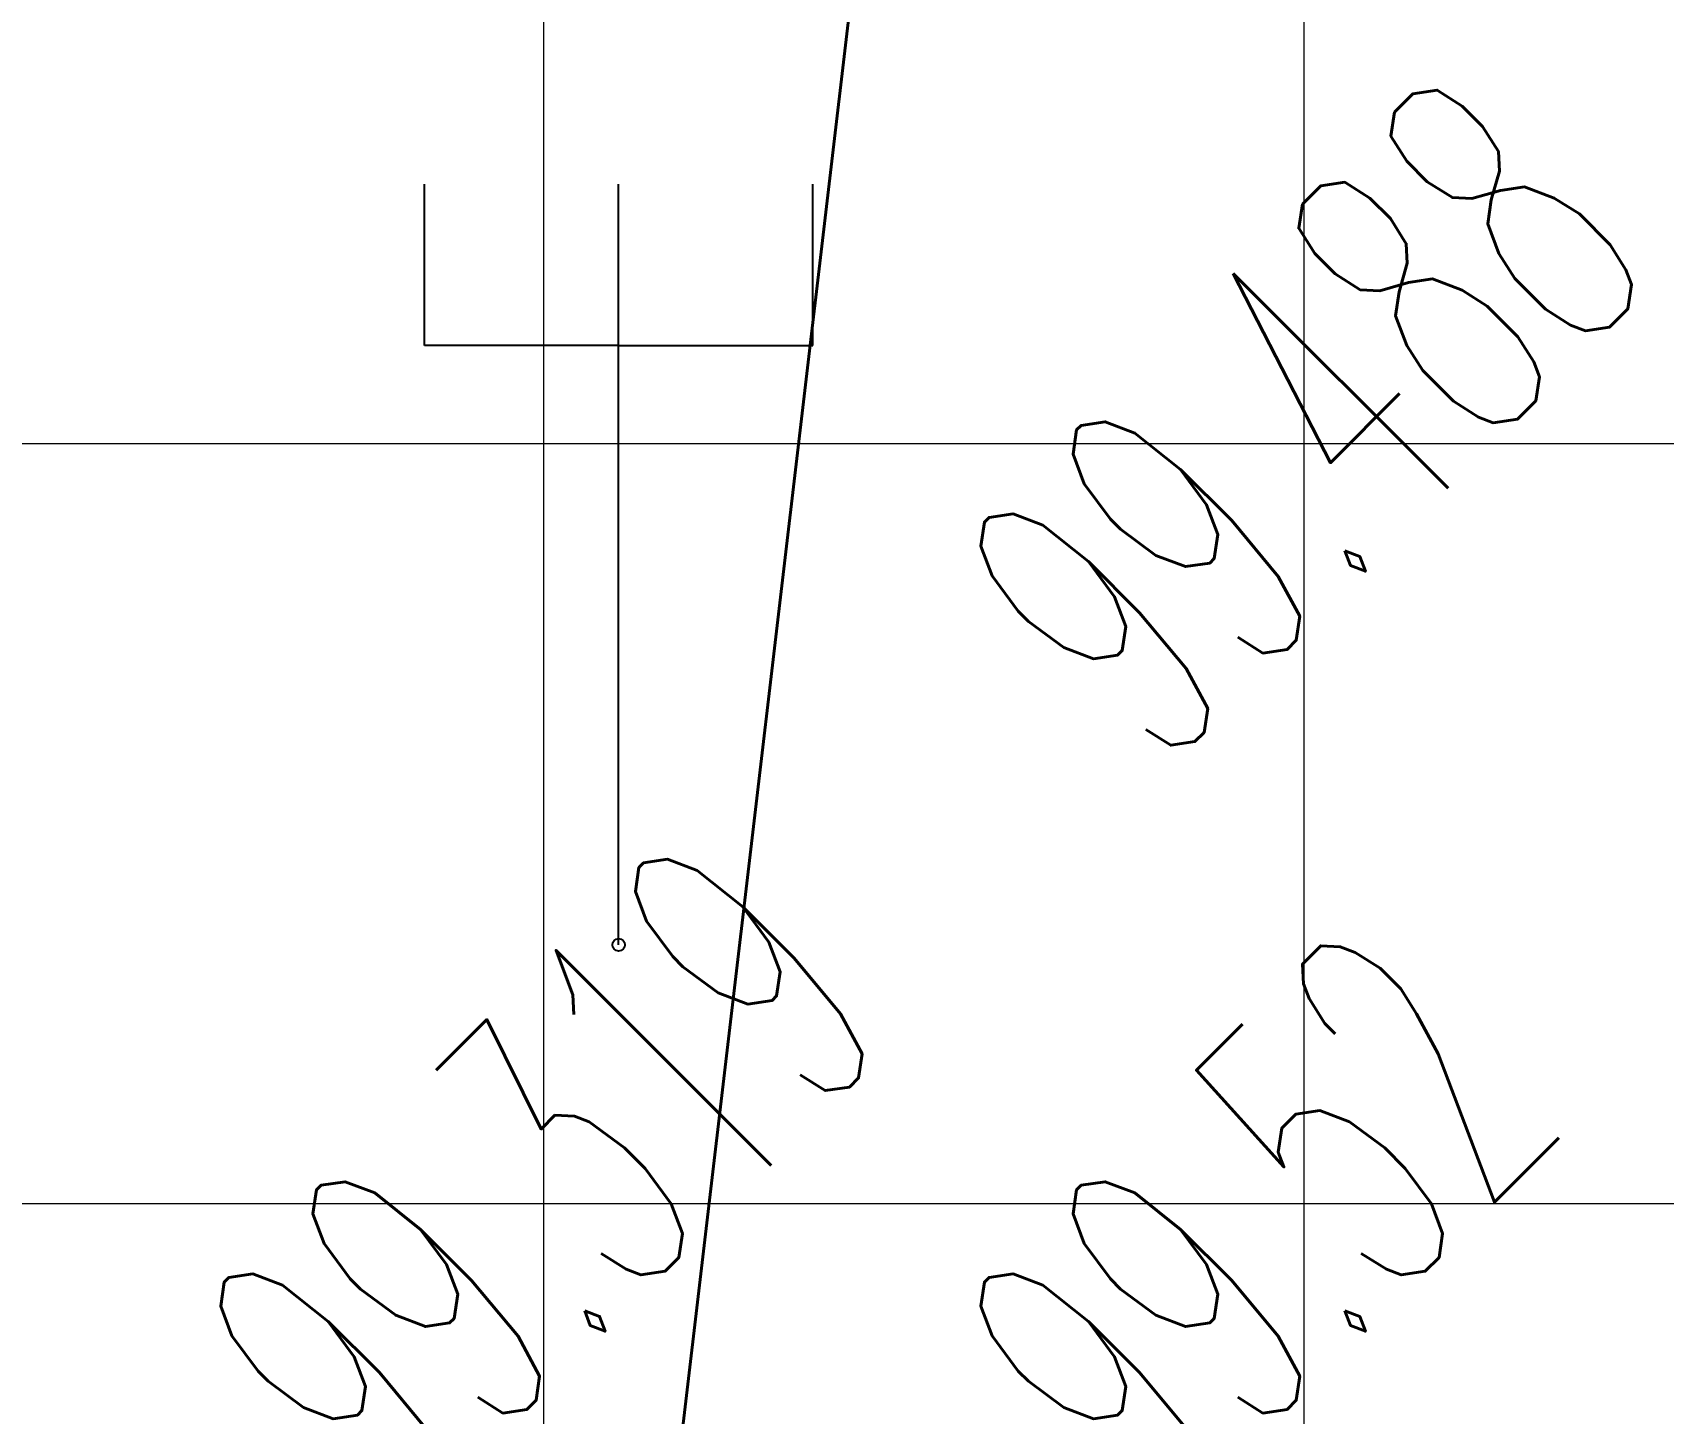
# Model space of a CAD drawing. Header units: millimetres. Extents: x 684983 to 685377, y 990360 to 990509.
# Drawn here: x 684998.669 to 685002.96, y 990437.487 to 990441.121 of the extents above; entities that cross this region are included whole.
import ezdxf

# ---------------------------------------------------------------- set-up
doc = ezdxf.new("R2010")
doc.units = ezdxf.units.MM
doc.header["$PDMODE"] = 35
doc.header["$PDSIZE"] = 0.2
for name, color, linetype, lineweight in [('BD', 1, 'Continuous', 40), ('grid', 8, 'Continuous', 9), ('GRID LEVELS', 7, 'Continuous', 13)]:
    doc.layers.add(name, color=color, linetype=linetype, lineweight=lineweight)
doc.layers.add('dim', color=7, linetype='Continuous')
doc.layers.add('EP SYMBOL', color=7, linetype='Continuous')
doc.styles.add('DIM', font='ARIALN.TTF', dxfattribs={"width": 0.8, "height": 1})
doc.styles.get("Standard").update_dxf_attribs({"font": 'RomanS'})
doc.dimstyles.get("Standard").update_dxf_attribs({"dimtxt": 1, "dimasz": 0.18, "dimexe": 0.18, "dimexo": 0.0625, "dimgap": 0.09, "dimtad": 0, "dimrnd": 0.05, "dimzin": 0, "dimdsep": 46, "dimtxsty": 'DIM', "dimcen": 0.09, "dimse1": 1, "dimse2": 1, "dimsd1": 1, "dimsd2": 1, "dimadec": 0, "dimazin": 0, "dimtfac": 1, "dimtix": 1, "dimtofl": 0, "dimtmove": 2, "dimatfit": 3, "dimfxl": 0, "dimtolj": 1, "dimtzin": 0, "dimarcsym": 0})

# ---------------------------------------------------------------- blocks, each defined once
blk = doc.blocks.new('*D19')
at = {"layer": 'Defpoints', "color": 0, "transparency": 16777216}
for p in [(685001.075, 990443.354), (684998.1525, 990425.8001), (684998.9946, 990425.7008)]:
    blk.add_point(p, dxfattribs=at)
at = {"layer": 'dim', "color": 0, "transparency": 16777216, "insert": (684999.1927, 990434.6267), "char_height": 1, "attachment_point": 5, "rotation": 83.2786, "style": 'DIM'}
blk.add_mtext('\\A1;17.80', dxfattribs=at)
blk = doc.blocks.new('A$C2E162DE2')
at = {"color": 6}
for p, q in [((-0.2883, 3.9759), (-0.2883, 4.634)), ((0.504, 3.9759), (0.504, 4.634)), ((1.2962, 3.9759), (1.2962, 4.634)), ((0.504, 3.9759), (-0.2883, 3.9759)), ((0.504, 1.5308), (0.504, 3.9759)), ((0.504, 3.9759), (1.2962, 3.9759))]:
    blk.add_line(p, q, dxfattribs=at)
blk.add_circle((0.504, 1.5308), 0.0256, dxfattribs=at)
blk = doc.blocks.new('EP')
blk.add_blockref('A$C2E162DE2', (-0.504, -1.5308))

msp = doc.modelspace()

# ---------------------------------------------------------------- linework, layer by layer
at = {"layer": 'BD'}
msp.add_line((684998.9946, 990425.7008), (685001.075, 990443.354), dxfattribs=at)
at = {"layer": 'grid'}
for p, q in [((685000.0136, 990509.1548), (685000.0136, 990377.9235)), ((685002.0136, 990509.1548), (685002.0136, 990377.9235)), ((685085.1957, 990440.0381), (684982.7636, 990440.0381)), ((685085.1957, 990438.0381), (684982.7636, 990438.0381))]:
    msp.add_line(p, q, dxfattribs=at)

# ---------------------------------------------------------------- block references
at = {"layer": 'EP SYMBOL', "xscale": 0.6452409865629256, "yscale": 0.6452409865629256, "zscale": 0.6452409865629256}
msp.add_blockref('EP', (685000.211, 990438.72, 99.151), dxfattribs=at)

# ---------------------------------------------------------------- texts
at = {"layer": 'GRID LEVELS', "width": 0.5}
for s, p in [('99.488', (685001.63, 990439.1578, 99.4884)), ('99.319', (684999.63, 990437.1578, 99.3191)), ('99.52', (685001.63, 990437.1578, 99.52))]:
    msp.add_text(s, height=0.8, rotation=45, dxfattribs=at).set_placement(p)

# ---------------------------------------------------------------- dimensions: what is measured, and where the dimension line sits
at = {"layer": 'dim'}
dim = msp.add_aligned_dim(p1=(685001.075, 990443.354), p2=(684998.9946, 990425.7008), distance=-0.8479, dimstyle='Standard', dxfattribs=at)
dim.commit()
dim.dimension.update_dxf_attribs({"geometry": '*D19', "text_midpoint": (684999.1927, 990434.6267)})

doc.saveas('drawing.dxf')
